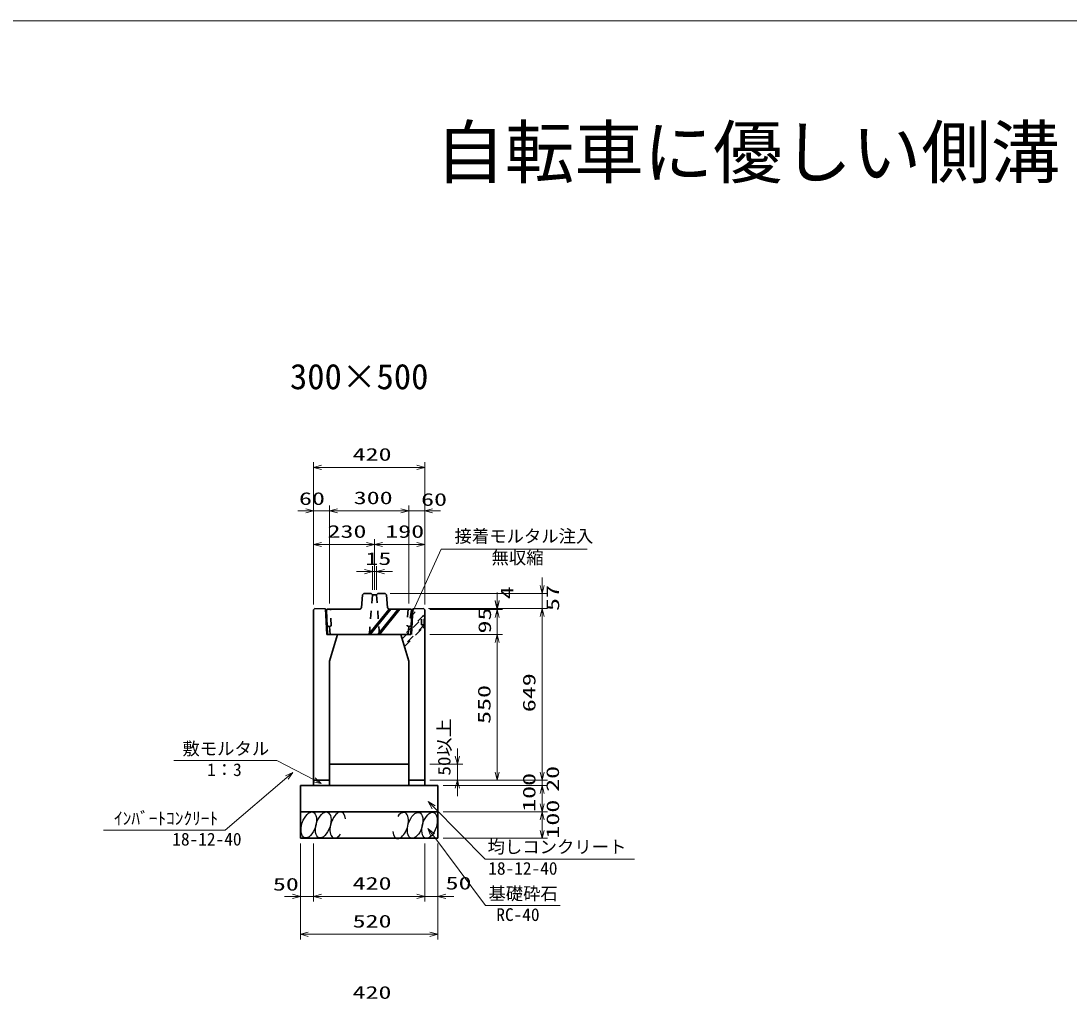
# Model space of a CAD drawing. Units: millimetres on the paper. Extents: x 15 to 1219, y 8 to 859.
# Drawn here: x 432.8 to 631, y 673.7 to 858.6 of the extents above; entities that cross this region are included whole.
import ezdxf
from ezdxf.enums import TextEntityAlignment as Align

# ---------------------------------------------------------------- set-up
doc = ezdxf.new("R2010")
doc.units = ezdxf.units.MM
doc.linetypes.add('USER1', pattern=[3, 1.5, -1.5])
for name, color, linetype, lineweight in [('D-STR-DIM（寸法）', 7, 'Continuous', 13), ('D-STR-HTXT(均しCON-旗)', 7, 'Continuous', 13), ('D-STR-HTXT(基礎砕石-旗)', 7, 'Continuous', 13), ('D-STR-HTXT（旗上げ）', 7, 'Continuous', 13), ('D-STR-STRF(グリ)', 7, 'Continuous', 25), ('D-STR（構造物）', 1, 'Continuous', 35)]:
    doc.layers.add(name, color=color, linetype=linetype, lineweight=lineweight)
doc.layers.add('D-STR-TXT(文字)', color=7, linetype='Continuous')
doc.styles.add('ＭＳ ゴシック', font='')
doc.styles.get('ＭＳ ゴシック').set_extended_font_data('MS Gothic')

# ---------------------------------------------------------------- blocks, each defined once
blk = doc.blocks.new('_Open30')
at = {"color": 7, "linetype": 'Continuous', "lineweight": 13}
for p, q in [((-1, 0.2679), (0, 0)), ((0, 0), (-1, -0.2679)), ((0, 0), (-1, 0))]:
    blk.add_line(p, q, dxfattribs=at)

msp = doc.modelspace()

# ---------------------------------------------------------------- linework, layer by layer
at = {"layer": 'D-STR-DIM（寸法）', "color": 2}
msp.add_line((15.075, 858.587), (1218.693, 858.587), dxfattribs=at)
at = {"layer": 'D-STR-DIM（寸法）'}
for p, q in [((488.162, 766.988), (488.162, 775.197)), ((509.162, 766.988), (509.162, 775.197)), ((489.662, 774.197), (507.662, 774.197)), ((488.162, 748.286), (488.162, 766.988)), ((491.162, 748.476), (491.162, 766.988)), ((491.162, 748.476), (491.162, 766.988)), ((506.162, 748.476), (506.162, 766.988)), ((506.162, 748.476), (506.162, 766.988)), ((509.162, 748.286), (509.162, 766.988)), ((486.662, 765.988), (485.162, 765.988)), ((488.162, 765.988), (491.162, 765.988)), ((492.662, 765.988), (494.162, 765.988)), ((492.662, 765.988), (504.662, 765.988)), ((504.662, 765.988), (503.162, 765.988)), ((506.162, 765.988), (509.162, 765.988)), ((510.662, 765.988), (512.162, 765.988)), ((488.162, 748.286), (488.162, 760.631)), ((489.662, 759.631), (498.162, 759.631)), ((499.662, 751.084), (499.662, 760.631)), ((499.662, 751.084), (499.662, 760.631)), ((501.162, 759.631), (507.662, 759.631)), ((509.162, 748.286), (509.162, 760.631)), ((499.268, 751.084), (499.268, 755.499)), ((500.056, 751.084), (500.056, 755.499)), ((497.768, 754.499), (496.268, 754.499)), ((499.268, 754.499), (500.056, 754.499)), ((501.556, 754.499), (503.056, 754.499)), ((531.365, 751.866), (531.365, 753.366)), ((502.668, 750.366), (532.365, 750.366)), ((522.867, 749.031), (522.867, 750.531)), ((522.867, 748.839), (522.867, 750.339)), ((531.365, 747.531), (531.365, 750.366)), ((509.912, 747.531), (523.867, 747.531)), ((510.108, 747.339), (523.867, 747.339)), ((510.108, 747.339), (523.867, 747.339)), ((510.912, 747.531), (532.365, 747.531)), ((510.912, 747.531), (532.365, 747.531)), ((522.867, 747.339), (522.867, 747.531)), ((522.867, 742.584), (522.867, 747.339)), ((522.867, 745.839), (522.867, 744.339)), ((531.365, 716.584), (531.365, 746.031)), ((531.365, 746.031), (531.365, 744.531)), ((510.162, 742.584), (523.867, 742.584)), ((510.162, 742.584), (523.867, 742.584)), ((522.867, 716.584), (522.867, 741.084)), ((522.867, 741.084), (522.867, 739.584)), ((515.351, 719.584), (515.351, 721.084)), ((515.351, 719.584), (515.351, 721.084)), ((510.162, 718.084), (516.351, 718.084)), ((510.162, 718.084), (516.351, 718.084)), ((515.351, 715.084), (515.351, 718.084)), ((515.351, 715.084), (515.351, 718.084)), ((531.365, 716.584), (531.365, 718.084)), ((531.365, 716.584), (531.365, 718.084)), ((510.162, 715.084), (532.365, 715.084)), ((510.162, 715.084), (532.365, 715.084)), ((510.162, 715.084), (516.351, 715.084)), ((510.162, 715.084), (532.365, 715.084)), ((510.162, 715.084), (523.867, 715.084)), ((510.162, 715.084), (516.351, 715.084)), ((512.662, 714.084), (532.365, 714.084)), ((512.662, 714.084), (532.365, 714.084)), ((512.662, 714.084), (532.365, 714.084)), ((512.662, 714.084), (532.365, 714.084)), ((515.351, 713.584), (515.351, 712.084)), ((515.351, 713.584), (515.351, 712.084)), ((531.365, 714.084), (531.365, 715.084)), ((531.365, 714.084), (531.365, 715.084)), ((531.365, 710.584), (531.365, 712.584)), ((531.365, 712.584), (531.365, 711.084)), ((531.365, 710.584), (531.365, 712.584)), ((531.365, 712.584), (531.365, 711.084)), ((512.662, 709.084), (532.365, 709.084)), ((512.662, 709.084), (532.365, 709.084)), ((512.662, 709.084), (532.365, 709.084)), ((512.662, 709.084), (532.365, 709.084)), ((531.365, 705.584), (531.365, 707.584)), ((531.365, 705.584), (531.365, 707.584)), ((512.662, 704.084), (532.365, 704.084)), ((512.662, 704.084), (532.365, 704.084)), ((485.662, 703.084), (485.662, 692.116)), ((485.662, 703.084), (485.662, 692.116)), ((485.662, 702.084), (485.662, 684.959)), ((485.662, 702.084), (485.662, 684.959)), ((488.162, 703.084), (488.162, 692.116)), ((488.162, 703.084), (488.162, 692.116)), ((488.162, 702.084), (488.162, 692.116)), ((488.162, 702.084), (488.162, 692.116)), ((509.162, 703.084), (509.162, 692.116)), ((509.162, 703.084), (509.162, 692.116)), ((509.162, 702.084), (509.162, 692.116)), ((509.162, 702.084), (509.162, 692.116)), ((511.662, 703.084), (511.662, 692.116)), ((511.662, 703.084), (511.662, 692.116)), ((511.662, 702.084), (511.662, 684.959)), ((511.662, 702.084), (511.662, 684.959)), ((484.162, 693.116), (482.662, 693.116)), ((484.162, 693.116), (482.662, 693.116)), ((485.662, 693.116), (488.162, 693.116)), ((485.662, 693.116), (488.162, 693.116)), ((489.662, 693.116), (507.662, 693.116)), ((489.662, 693.116), (491.162, 693.116)), ((489.662, 693.116), (507.662, 693.116)), ((489.662, 693.116), (491.162, 693.116)), ((507.662, 693.116), (506.162, 693.116)), ((507.662, 693.116), (506.162, 693.116)), ((509.162, 693.116), (511.662, 693.116)), ((509.162, 693.116), (511.662, 693.116)), ((513.162, 693.116), (514.662, 693.116)), ((513.162, 693.116), (514.662, 693.116)), ((487.162, 685.959), (510.162, 685.959)), ((487.162, 685.959), (510.162, 685.959))]:
    msp.add_line(p, q, dxfattribs=at)
at = {"layer": 'D-STR-HTXT(均しCON-旗)'}
for points in [[(461.723, 718.787), (481.204, 718.787), (488.247, 715.132)], [(448.433, 705.653), (471.467, 705.653), (483.124, 715.564)], [(448.433, 705.653), (471.467, 705.653), (483.124, 715.564)], [(548.81, 700.136), (520.602, 700.136), (510.879, 709.953)], [(548.81, 700.136), (520.602, 700.136), (510.879, 709.953)]]:
    msp.add_lwpolyline(points, dxfattribs=at)
at = {"layer": 'D-STR-HTXT(基礎砕石-旗)'}
msp.add_lwpolyline([(534.784, 691.387), (520.68, 691.387), (510.676, 704.713)], dxfattribs=at)
msp.add_lwpolyline([(534.784, 691.387), (520.68, 691.387), (510.676, 704.713)], dxfattribs=at)
at = {"layer": 'D-STR-HTXT（旗上げ）'}
msp.add_lwpolyline([(539.883, 758.774), (512.262, 758.774), (506.995, 747.057)], dxfattribs=at)
at = {"layer": 'D-STR-STRF(グリ)'}
for centre, major_axis in [((487.257, 706.607), (0.79, 2.421)), ((487.257, 706.607), (0.79, 2.421)), ((489.978, 706.607), (0.79, 2.421)), ((489.978, 706.607), (0.79, 2.421)), ((507.366, 706.526), (-0.771, -2.427)), ((507.366, 706.526), (-0.771, -2.427)), ((510.088, 706.548), (-0.771, -2.427)), ((510.088, 706.548), (-0.771, -2.427))]:
    msp.add_ellipse(centre, major_axis=major_axis, ratio=0.5139, dxfattribs=at)
for centre, major_axis in [((492.719, 706.607), (0.79, 2.421)), ((492.719, 706.607), (0.79, 2.421)), ((504.626, 706.504), (-0.771, -2.427)), ((504.626, 706.504), (-0.771, -2.427))]:
    msp.add_ellipse(centre, major_axis=major_axis, ratio=0.5139, start_param=5.3575563, end_param=10.3750652, dxfattribs=at)
at = {"layer": 'D-STR（構造物）'}
for p, q in [((497.397, 750.122), (497.189, 747.624)), ((497.668, 750.366), (497.397, 750.122)), ((499.037, 750.338), (497.668, 750.366)), ((499.268, 750.084), (499.037, 750.338)), ((500.056, 750.084), (499.268, 750.084)), ((500.287, 750.338), (500.056, 750.084)), ((501.668, 750.366), (500.287, 750.338)), ((501.938, 750.122), (501.668, 750.366)), ((502.147, 747.625), (501.938, 750.122)), ((488.162, 747.286), (488.412, 747.531)), ((488.162, 725.084), (488.162, 747.286)), ((488.162, 715.084), (488.162, 747.286)), ((488.412, 747.531), (490.412, 747.491)), ((490.412, 747.491), (490.662, 742.584)), ((490.576, 747.221), (490.718, 747.371)), ((490.576, 747.221), (490.818, 742.621)), ((496.918, 747.371), (490.718, 747.371)), ((497.188, 747.62), (496.918, 747.371)), ((502.418, 747.371), (498.562, 742.621)), ((502.74, 747.371), (498.884, 742.621)), ((504.156, 747.371), (500.301, 742.621)), ((504.478, 747.371), (500.623, 742.621)), ((502.147, 747.62), (502.418, 747.371)), ((502.418, 747.371), (506.618, 747.371)), ((506.76, 747.221), (506.518, 742.621)), ((506.76, 747.221), (506.618, 747.371)), ((506.912, 747.491), (506.662, 742.584)), ((508.912, 747.531), (506.912, 747.491)), ((509.162, 747.286), (508.912, 747.531)), ((509.162, 725.084), (509.162, 747.286)), ((509.162, 715.084), (509.162, 747.286)), ((490.662, 742.584), (492.662, 742.584)), ((490.818, 742.621), (506.518, 742.621)), ((492.662, 742.584), (491.162, 737.584)), ((504.662, 742.584), (506.162, 737.584)), ((491.162, 737.584), (491.162, 715.084)), ((491.162, 737.584), (491.162, 715.084)), ((506.162, 737.584), (506.162, 715.084)), ((506.162, 727.584), (506.162, 715.084)), ((491.162, 718.084), (506.162, 718.084)), ((491.162, 718.084), (506.162, 718.084)), ((485.662, 714.084), (511.662, 714.084)), ((485.662, 714.084), (485.662, 704.084)), ((485.662, 714.084), (511.662, 714.084)), ((485.662, 714.084), (485.662, 704.084)), ((491.162, 715.084), (488.162, 715.084)), ((488.162, 715.084), (488.162, 714.084)), ((491.162, 715.084), (488.162, 715.084)), ((488.162, 715.084), (488.162, 714.084)), ((491.162, 715.084), (491.162, 714.084)), ((491.162, 715.084), (491.162, 714.084)), ((506.162, 715.084), (509.162, 715.084)), ((506.162, 715.084), (506.162, 714.084)), ((506.162, 715.084), (509.162, 715.084)), ((506.162, 715.084), (506.162, 714.084)), ((509.162, 715.084), (509.162, 714.084)), ((509.162, 715.084), (509.162, 714.084)), ((511.662, 714.084), (511.662, 704.084)), ((511.662, 714.084), (511.662, 704.084)), ((485.662, 709.084), (511.662, 709.084)), ((485.662, 709.084), (511.662, 709.084)), ((485.662, 704.084), (511.662, 704.084)), ((485.662, 704.084), (511.662, 704.084))]:
    msp.add_line(p, q, dxfattribs=at)
at = {"layer": 'D-STR（構造物）', "linetype": 'USER1'}
for p, q in [((498.7, 742.58), (499.268, 750.084)), ((500.056, 750.084), (500.621, 742.621)), ((491.493, 744.232), (491.346, 747.371)), ((506.017, 747.371), (505.852, 744.236)), ((508.912, 746.192), (504.81, 742.09)), ((504.891, 741.821), (509.087, 746.017)), ((508.587, 744.432), (508.587, 745.517)), ((509.087, 746.017), (508.839, 746.265)), ((509.087, 744.087), (509.087, 746.017)), ((491.198, 744.118), (490.732, 744.249)), ((491.198, 744.118), (491.493, 744.232)), ((491.268, 742.621), (491.198, 744.118)), ((509.087, 744.432), (505.257, 740.601)), ((505.331, 740.356), (509.087, 744.112)), ((505.852, 744.236), (506.146, 744.12)), ((506.146, 744.12), (506.067, 742.621)), ((506.146, 744.12), (506.603, 744.246)), ((508.587, 744.432), (509.087, 744.432)), ((508.839, 743.84), (509.087, 744.087))]:
    msp.add_line(p, q, dxfattribs=at)

# ---------------------------------------------------------------- block references
at = {"layer": 'D-STR-DIM（寸法）', "xscale": 1.5, "yscale": 1.5}
for p, rotation in [((488.162, 774.197), 180), ((491.162, 765.988), 180), ((491.162, 765.988), 180), ((509.162, 765.988), 180), ((488.162, 759.631), 180), ((499.662, 759.631), 180), ((500.056, 754.499), 180), ((531.365, 750.366), 270), ((522.867, 747.531), 270), ((522.867, 747.339), 270), ((522.867, 747.339), 90), ((531.365, 747.531), 90), ((531.365, 747.531), 90), ((522.867, 742.584), 90), ((522.867, 742.584), 90), ((515.351, 718.084), 270), ((515.351, 718.084), 270), ((522.867, 715.084), 270), ((531.365, 715.084), 270), ((531.365, 715.084), 270), ((531.365, 715.084), 270), ((515.351, 715.084), 90), ((515.351, 715.084), 90), ((531.365, 714.084), 90), ((531.365, 714.084), 90), ((531.365, 714.084), 90), ((531.365, 714.084), 90), ((531.365, 709.084), 270), ((531.365, 709.084), 270), ((531.365, 709.084), 90), ((531.365, 709.084), 90), ((531.365, 704.084), 270), ((531.365, 704.084), 270), ((488.162, 693.116), 180), ((488.162, 693.116), 180), ((488.162, 693.116), 180), ((488.162, 693.116), 180), ((511.662, 693.116), 180), ((511.662, 693.116), 180), ((485.662, 685.959), 180), ((485.662, 685.959), 180)]:
    msp.add_blockref('_Open30', p, dxfattribs=dict(at, rotation=rotation))
for p in [(509.162, 774.197), (488.162, 765.988), (506.162, 765.988), (506.162, 765.988), (499.662, 759.631), (509.162, 759.631), (499.268, 754.499), (485.662, 693.116), (485.662, 693.116), (509.162, 693.116), (509.162, 693.116), (509.162, 693.116), (509.162, 693.116), (511.662, 685.959), (511.662, 685.959)]:
    msp.add_blockref('_Open30', p, dxfattribs=at)
at = {"layer": 'D-STR-HTXT(均しCON-旗)', "xscale": 1.5, "yscale": 1.5}
for p, rotation in [((484.267, 716.535), 40.37163), ((484.267, 716.535), 40.37163), ((489.578, 714.441), 332.57325), ((509.824, 711.019), 134.72505), ((509.824, 711.019), 134.72505)]:
    msp.add_blockref('_Open30', p, dxfattribs=dict(at, rotation=rotation))
at = {"layer": 'D-STR-HTXT(基礎砕石-旗)', "xscale": 1.5, "yscale": 1.5, "rotation": 126.89552}
msp.add_blockref('_Open30', (509.776, 705.912), dxfattribs=at)
msp.add_blockref('_Open30', (509.776, 705.912), dxfattribs=at)
at = {"layer": 'D-STR-HTXT（旗上げ）', "xscale": 1.5, "yscale": 1.5, "rotation": 245.79582}
msp.add_blockref('_Open30', (506.38, 745.689), dxfattribs=at)

# ---------------------------------------------------------------- texts
at = {"layer": 'D-STR-DIM（寸法）', "style": 'ＭＳ ゴシック', "width": 1.5}
for s, p in [('420', (495.537, 774.734)), ('60', (485.398, 766.382)), ('300', (495.745, 766.526)), ('60', (508.482, 766.212)), ('230', (490.787, 760.168)), ('190', (501.704, 760.168)), ('15', (497.949, 755.036)), ('50', (480.464, 693.483)), ('50', (480.464, 693.483)), ('420', (495.537, 693.654)), ('420', (495.537, 693.654)), ('50', (513.114, 693.691)), ('50', (513.114, 693.691)), ('520', (495.537, 686.497)), ('520', (495.537, 686.497)), ('420', (495.517, 673.023)), ('420', (495.517, 673.023))]:
    msp.add_text(s, height=2.405, dxfattribs=at).set_placement(p, align=Align.BOTTOM_LEFT)
at = {"layer": 'D-STR-DIM（寸法）', "style": 'ＭＳ ゴシック'}
for s, width, p in [('4', 1.5, (526.631, 749.28)), ('57', 1.5, (535.305, 747.055)), ('95', 1.5, (522.423, 742.803)), ('649', 1.5, (530.827, 727.927)), ('550', 1.5, (522.329, 725.709)), ('50以上', 1.1, (514.769, 715.947)), ('50以上', 1.1, (514.769, 715.947)), ('20', 1.5, (535.279, 712.865)), ('20', 1.5, (535.279, 712.865)), ('100', 1.5, (530.827, 709.084)), ('100', 1.5, (530.827, 709.084)), ('100', 1.5, (535.3, 704.028)), ('100', 1.5, (535.3, 704.028))]:
    msp.add_text(s, height=2.405, rotation=90, dxfattribs=dict(at, width=width)).set_placement(p, align=Align.BOTTOM_LEFT)
at = {"layer": 'D-STR-HTXT(均しCON-旗)', "style": 'ＭＳ ゴシック'}
for s, p in [('敷モルタル', (463.373, 719.109)), ('1：3', (468.019, 715.136)), ('ｲﾝﾊﾞｰﾄｺﾝｸﾘｰﾄ', (450.436, 705.937)), ('ｲﾝﾊﾞｰﾄｺﾝｸﾘｰﾄ', (450.436, 705.937)), ('18-12-40', (461.452, 702.002)), ('均しコンクリート', (521.049, 700.547)), ('均しコンクリート', (521.049, 700.547)), ('18-12-40', (521.183, 696.485))]:
    msp.add_text(s, height=2.405, dxfattribs=at).set_placement(p, align=Align.BOTTOM_LEFT)
at = {"layer": 'D-STR-HTXT(基礎砕石-旗)', "style": 'ＭＳ ゴシック'}
for s, p in [('基礎砕石', (521.216, 691.721)), ('基礎砕石', (521.216, 691.721)), ('RC-40', (522.704, 687.736)), ('RC-40', (522.704, 687.736))]:
    msp.add_text(s, height=2.405, dxfattribs=at).set_placement(p, align=Align.BOTTOM_LEFT)
at = {"layer": 'D-STR-HTXT（旗上げ）', "style": 'ＭＳ ゴシック'}
for s, p in [('接着モルタル注入', (514.8, 759.278)), ('無収縮', (521.804, 755.2))]:
    msp.add_text(s, height=2.405, dxfattribs=at).set_placement(p, align=Align.BOTTOM_LEFT)
at = {"layer": 'D-STR-TXT(文字)', "style": 'ＭＳ ゴシック'}
for s, height, p in [('自転車に優しい側溝 可変ﾀｲﾌﾟ 標準図', 9.621, (511.19, 826.085)), ('300×500', 4.811, (483.689, 787.527))]:
    msp.add_text(s, height=height, dxfattribs=at).set_placement(p, align=Align.BOTTOM_LEFT)

doc.saveas('drawing.dxf')
